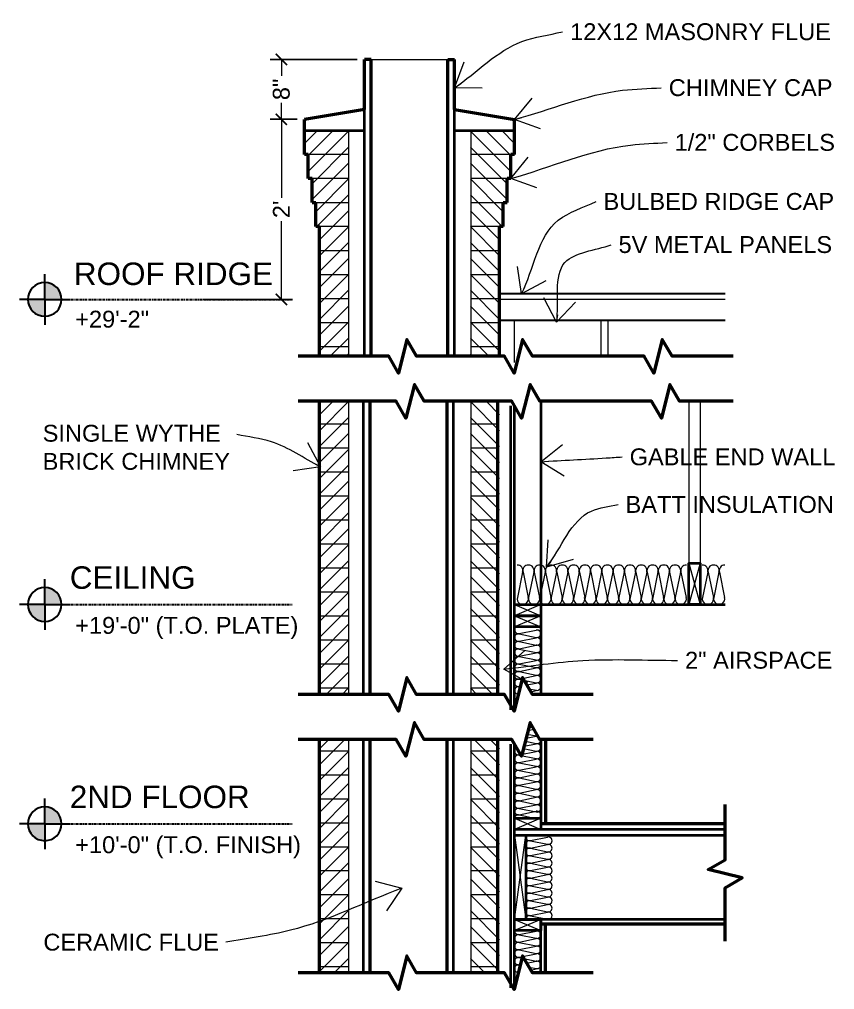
# Model space of a CAD drawing. Header units: inches. Extents: x -54 to 15382, y 469 to 41738.
# Drawn here: x 3284.7 to 3393.4, y 3725.4 to 3854.8 of the extents above; entities that cross this region are included whole.
import ezdxf

# ---------------------------------------------------------------- set-up
doc = ezdxf.new("R2010")
doc.units = ezdxf.units.IN
doc.header["$MEASUREMENT"] = 0
doc.linetypes.add('CENTER', pattern=[2, 1.25, -0.25, 0.25, -0.25])
doc.layers.get('0').update_dxf_attribs({"lineweight": 9})
for name, color, linetype, lineweight in [('1', 7, 'Continuous', 9), ('2', 7, 'Continuous', 18), ('3', 7, 'Continuous', 30), ('4', 7, 'Continuous', 40), ('5', 7, 'Continuous', 50), ('A-DIMSx', 7, 'Continuous', 9), ('A-TEXTx', 7, 'Continuous', 18)]:
    doc.layers.add(name, color=color, linetype=linetype, lineweight=lineweight)
doc.styles.get("Standard").update_dxf_attribs({"font": 'arial.ttf'})
doc.dimstyles.get("Standard").update_dxf_attribs({"dimtxt": 3, "dimasz": 2, "dimexe": 0.03125, "dimexo": 0.0625, "dimgap": 0.03125, "dimtad": 0, "dimtoh": 1, "dimdec": 4, "dimlfac": 0.99985, "dimzin": 0, "dimdsep": 46, "dimlunit": 4, "dimtxsty": 'Standard', "dimblk": 'ARCHTICK', "dimblk1": 'ARCHTICK', "dimblk2": 'ARCHTICK', "dimcen": 0.09, "dimclrt": 256, "dimadec": 0, "dimazin": 0, "dimtfac": 1, "dimtdec": 4, "dimtofl": 0, "dimtmove": 0, "dimatfit": 3, "dimfxl": 1, "dimtolj": 1, "dimtzin": 0, "dimarcsym": 0})
pattern_1 = [(135, (6673.4547, 0), (1.06066017, 1.06066017), [])]

# ---------------------------------------------------------------- blocks, each defined once
blk = doc.blocks.new('_ArchTick')
at = {"color": 0, "linetype": 'ByBlock', "lineweight": 0, "const_width": 0.15}
blk.add_lwpolyline([(-0.5, -0.5), (0.5, 0.5)], dxfattribs=at)
blk = doc.blocks.new('*D430')
at = {"layer": 'A-DIMSx', "color": 0, "lineweight": -2, "ltscale": 0.1}
for p, q in [((3321.73, 3841.43), (3318.14, 3841.43)), ((3309.23, 3817.41), (3321.14, 3817.41))]:
    blk.add_line(p, q, dxfattribs=at)
at = {"layer": 'A-DIMSx', "color": 0, "lineweight": 5, "ltscale": 0.1}
for p, q in [((3319.64, 3841.43), (3319.64, 3830.97)), ((3319.64, 3817.41), (3319.64, 3827.86))]:
    blk.add_line(p, q, dxfattribs=at)
at = {"layer": 'A-DIMSx', "color": 0, "lineweight": 5, "xscale": 1.5, "yscale": 1.5, "zscale": 1.5}
for p, rotation in [((3319.64, 3841.43), 90), ((3319.64, 3817.41), 270)]:
    blk.add_blockref('_ArchTick', p, dxfattribs=dict(at, rotation=rotation))
at = {"layer": 'A-DIMSx', "ltscale": 0.25, "insert": (3319.64, 3829.42), "char_height": 2.25, "attachment_point": 5, "rotation": 90}
blk.add_mtext("\\A1;2'", dxfattribs=at)
blk = doc.blocks.new('*D431')
at = {"layer": 'A-DIMSx', "color": 0, "lineweight": -2, "ltscale": 0.1}
for p, q in [((3329.73, 3849.42), (3318.14, 3849.42)), ((3321.73, 3841.43), (3318.14, 3841.43))]:
    blk.add_line(p, q, dxfattribs=at)
at = {"layer": 'A-DIMSx', "color": 0, "lineweight": 5, "ltscale": 0.1}
for p, q in [((3319.64, 3849.42), (3319.64, 3847.22)), ((3319.64, 3841.43), (3319.64, 3843.63))]:
    blk.add_line(p, q, dxfattribs=at)
at = {"layer": 'A-DIMSx', "color": 0, "lineweight": 5, "xscale": 1.5, "yscale": 1.5, "zscale": 1.5}
for p, rotation in [((3319.64, 3849.42), 90), ((3319.64, 3841.43), 270)]:
    blk.add_blockref('_ArchTick', p, dxfattribs=dict(at, rotation=rotation))
at = {"layer": 'A-DIMSx', "ltscale": 0.25, "insert": (3319.64, 3845.42), "char_height": 2.25, "attachment_point": 5, "rotation": 90}
blk.add_mtext('\\A1;8"', dxfattribs=at)
blk = doc.blocks.new('Point')
at = {"lineweight": 0, "ltscale": 0.1}
h = blk.add_hatch(color=256, dxfattribs=at)
h.dxf.hatch_style = 1
h.paths.add_polyline_path([(-3.2903, 4.1654, 0.414214), (-3.3528, 4.1029), (-3.2903, 4.1029)])
h.paths.add_polyline_path([(-3.2903, 4.1029), (-3.2903, 4.0404, 0.414214), (-3.2278, 4.1029)])
at = {"layer": '3', "ltscale": 0.1}
for q in [(-3.2903, 4.1966), (-3.384, 4.1029), (-3.1965, 4.1029), (-3.2903, 4.0091)]:
    blk.add_line((-3.2903, 4.1029), q, dxfattribs=at)
blk.add_circle((-3.2903, 4.1029), 0.0625, dxfattribs=at)
blk = doc.blocks.new('BATT Insulation 3.5 INCH')
at = {"layer": '1'}
for p, q in [((5135.605, 4545.043), (5137.846, 4545.508)), ((5135.605, 4545.008), (5137.846, 4544.543))]:
    blk.add_line(p, q, dxfattribs=at)
for centre, start, end in [((5135.476, 4545.525), 180, 285), ((5135.476, 4544.525), 73.82605, 180), ((5137.976, 4545.025), 255, 105)]:
    blk.add_arc(centre, 0.5, start, end, dxfattribs=at)

msp = doc.modelspace()

# ---------------------------------------------------------------- hatches: boundary and pattern name
at = {"layer": '1', "ltscale": 0.25}
h = msp.add_hatch(dxfattribs=at)
h.set_pattern_fill('ANSI31', color=256, scale=12, style=0)
h.paths.add_polyline_path([(3328.6028242, 3836.7274871), (3328.6028242, 3839.9274871), (3322.7273341, 3839.9274871), (3322.7273341, 3836.7274871), (3323.2273341, 3836.7274871)])
h.paths.add_polyline_path([(3328.6028242, 3833.5274871), (3328.6028242, 3836.7274871), (3323.2273341, 3836.7274871), (3323.2273341, 3833.5274871), (3323.7273341, 3833.5274871)])
h.paths.add_polyline_path([(3328.6028242, 3830.3274871), (3328.6028242, 3833.5274871), (3323.7273341, 3833.5274871), (3323.7273341, 3830.3274871), (3324.2273341, 3830.3274871)])
h.paths.add_polyline_path([(3328.6028242, 3827.1274871), (3328.6028242, 3830.3274871), (3324.2273341, 3830.3274871), (3324.2273341, 3827.1274871), (3324.7273341, 3827.1274871)])
h.paths.add_polyline_path([(3328.6028242, 3823.9274871), (3328.6028242, 3827.1274871), (3324.7273341, 3827.1274871), (3324.7273341, 3823.9274871)])
h.paths.add_polyline_path([(3328.6028242, 3820.7274871), (3328.6028242, 3823.9274871), (3324.7273341, 3823.9274871), (3324.7273341, 3820.7274871)])
h.paths.add_polyline_path([(3328.6028242, 3817.5274871), (3328.6028242, 3820.7274871), (3324.7273341, 3820.7274871), (3324.7273341, 3817.5274871)])
h.paths.add_polyline_path([(3328.6028242, 3814.3274871), (3328.6028242, 3817.5274871), (3324.7273341, 3817.5274871), (3324.7273341, 3814.3274871)])
h.paths.add_polyline_path([(3328.6028242, 3811.1274871), (3328.6028242, 3814.3274871), (3324.7273341, 3814.3274871), (3324.7273341, 3811.1274871)])
h.paths.add_polyline_path([(3328.6028242, 3809.8282845), (3328.6028242, 3811.1274871), (3324.7273341, 3811.1274871), (3324.7273341, 3809.8282845)])
h = msp.add_hatch(dxfattribs=at)
h.set_pattern_fill('ANSI31', color=256, scale=12, angle=180, style=0)
h.set_pattern_definition(pattern_1)
h.paths.add_polyline_path([(3344.8518439, 3836.7274871), (3344.8518439, 3839.9274871), (3350.7273341, 3839.9274871), (3350.7273341, 3836.7274871), (3350.2273341, 3836.7274871)])
h.paths.add_polyline_path([(3344.8518439, 3833.5274871), (3344.8518439, 3836.7274871), (3350.2273341, 3836.7274871), (3350.2273341, 3833.5274871), (3349.7273341, 3833.5274871)])
h.paths.add_polyline_path([(3344.8518439, 3830.3274871), (3344.8518439, 3833.5274871), (3349.7273341, 3833.5274871), (3349.7273341, 3830.3274871), (3349.2273341, 3830.3274871)])
h.paths.add_polyline_path([(3344.8518439, 3827.1274871), (3344.8518439, 3830.3274871), (3349.2273341, 3830.3274871), (3349.2273341, 3827.1274871), (3348.7273341, 3827.1274871)])
h.paths.add_polyline_path([(3344.8518439, 3823.9274871), (3344.8518439, 3827.1274871), (3348.7273341, 3827.1274871), (3348.7273341, 3823.9274871)])
h.paths.add_polyline_path([(3344.8518439, 3820.7274871), (3344.8518439, 3823.9274871), (3348.7273341, 3823.9274871), (3348.7273341, 3820.7274871)])
h.paths.add_polyline_path([(3344.8518439, 3817.5274871), (3344.8518439, 3820.7274871), (3348.7273341, 3820.7274871), (3348.7273341, 3817.5274871)])
h.paths.add_polyline_path([(3344.8518439, 3814.3274871), (3344.8518439, 3817.5274871), (3348.7273341, 3817.5274871), (3348.7273341, 3814.3274871)])
h.paths.add_polyline_path([(3344.8518439, 3811.1274871), (3344.8518439, 3814.3274871), (3348.7273341, 3814.3274871), (3348.7273341, 3811.1274871)])
h.paths.add_polyline_path([(3344.8518439, 3809.8282845), (3344.8518439, 3811.1274871), (3348.7273341, 3811.1274871), (3348.7273341, 3809.8282845)])
h = msp.add_hatch(dxfattribs=at)
h.set_pattern_fill('ANSI31', color=256, scale=12, style=0)
h.paths.add_polyline_path([(3328.6028242, 3800.8274871), (3328.6028242, 3803.8282845), (3324.7273341, 3803.8282845), (3324.7273341, 3800.8274871)])
h.paths.add_polyline_path([(3328.6028242, 3797.6274871), (3328.6028242, 3800.8274871), (3324.7273341, 3800.8274871), (3324.7273341, 3797.6274871)])
h.paths.add_polyline_path([(3328.6028242, 3794.4274871), (3328.6028242, 3797.6274871), (3324.7273341, 3797.6274871), (3324.7273341, 3794.4274871)])
h.paths.add_polyline_path([(3328.6028242, 3791.2274871), (3328.6028242, 3794.4274871), (3324.7273341, 3794.4274871), (3324.7273341, 3791.2274871)])
h.paths.add_polyline_path([(3328.6028242, 3788.0274871), (3328.6028242, 3791.2274871), (3324.7273341, 3791.2274871), (3324.7273341, 3788.0274871)])
h.paths.add_polyline_path([(3328.6028242, 3784.8274871), (3328.6028242, 3788.0274871), (3324.7273341, 3788.0274871), (3324.7273341, 3784.8274871)])
h.paths.add_polyline_path([(3328.6028242, 3781.6274871), (3328.6028242, 3784.8274871), (3324.7273341, 3784.8274871), (3324.7273341, 3781.6274871)])
h.paths.add_polyline_path([(3328.6028242, 3778.4274871), (3328.6028242, 3781.6274871), (3324.7273341, 3781.6274871), (3324.7273341, 3778.4274871)])
h.paths.add_polyline_path([(3328.6028242, 3775.2274871), (3328.6028242, 3778.4274871), (3324.7273341, 3778.4274871), (3324.7273341, 3775.2274871)])
h.paths.add_polyline_path([(3328.6028242, 3772.0274871), (3328.6028242, 3775.2274871), (3324.7273341, 3775.2274871), (3324.7273341, 3772.0274871)])
h.paths.add_polyline_path([(3328.6028242, 3768.8274871), (3328.6028242, 3772.0274871), (3324.7273341, 3772.0274871), (3324.7273341, 3768.8274871)])
h.paths.add_polyline_path([(3328.6028242, 3765.6274871), (3328.6028242, 3768.8274871), (3324.7273341, 3768.8274871), (3324.7273341, 3765.6274871)])
h.paths.add_polyline_path([(3328.6028242, 3764.7274871), (3328.6028242, 3765.6274871), (3324.7273341, 3765.6274871), (3324.7273341, 3764.7274871)])
h = msp.add_hatch(dxfattribs=at)
h.set_pattern_fill('ANSI31', color=256, scale=12, angle=180, style=0)
h.set_pattern_definition(pattern_1)
h.paths.add_polyline_path([(3344.8518439, 3800.8274871), (3344.8518439, 3803.8282845), (3348.7273341, 3803.8282845), (3348.7273341, 3800.8274871)])
h.paths.add_polyline_path([(3344.8518439, 3797.6274871), (3344.8518439, 3800.8274871), (3348.7273341, 3800.8274871), (3348.7273341, 3797.6274871)])
h.paths.add_polyline_path([(3344.8518439, 3794.4274871), (3344.8518439, 3797.6274871), (3348.7273341, 3797.6274871), (3348.7273341, 3794.4274871)])
h.paths.add_polyline_path([(3344.8518439, 3791.2274871), (3344.8518439, 3794.4274871), (3348.7273341, 3794.4274871), (3348.7273341, 3791.2274871)])
h.paths.add_polyline_path([(3344.8518439, 3788.0274871), (3344.8518439, 3791.2274871), (3348.7273341, 3791.2274871), (3348.7273341, 3788.0274871)])
h.paths.add_polyline_path([(3344.8518439, 3784.8274871), (3344.8518439, 3788.0274871), (3348.7273341, 3788.0274871), (3348.7273341, 3784.8274871)])
h.paths.add_polyline_path([(3344.8518439, 3781.6274871), (3344.8518439, 3784.8274871), (3348.7273341, 3784.8274871), (3348.7273341, 3781.6274871)])
h.paths.add_polyline_path([(3344.8518439, 3778.4274871), (3344.8518439, 3781.6274871), (3348.7273341, 3781.6274871), (3348.7273341, 3778.4274871)])
h.paths.add_polyline_path([(3344.8518439, 3775.2274871), (3344.8518439, 3778.4274871), (3348.7273341, 3778.4274871), (3348.7273341, 3775.2274871)])
h.paths.add_polyline_path([(3344.8518439, 3772.0274871), (3344.8518439, 3775.2274871), (3348.7273341, 3775.2274871), (3348.7273341, 3772.0274871)])
h.paths.add_polyline_path([(3344.8518439, 3768.8274871), (3344.8518439, 3772.0274871), (3348.7273341, 3772.0274871), (3348.7273341, 3768.8274871)])
h.paths.add_polyline_path([(3344.8518439, 3765.6274871), (3344.8518439, 3768.8274871), (3348.7273341, 3768.8274871), (3348.7273341, 3765.6274871)])
h.paths.add_polyline_path([(3344.8518439, 3764.7274871), (3344.8518439, 3765.6274871), (3348.7273341, 3765.6274871), (3348.7273341, 3764.7274871)])
h = msp.add_hatch(dxfattribs=at)
h.set_pattern_fill('ANSI31', color=256, scale=12, style=0)
h.paths.add_polyline_path([(3328.6028242, 3757.2274871), (3328.6028242, 3758.7274871), (3324.7273341, 3758.7274871), (3324.7273341, 3757.2274871)])
h.paths.add_polyline_path([(3328.6028242, 3754.0274871), (3328.6028242, 3757.2274871), (3324.7273341, 3757.2274871), (3324.7273341, 3754.0274871)])
h.paths.add_polyline_path([(3328.6028242, 3750.8274871), (3328.6028242, 3754.0274871), (3324.7273341, 3754.0274871), (3324.7273341, 3750.8274871)])
h.paths.add_polyline_path([(3328.6028242, 3747.6274871), (3328.6028242, 3750.8274871), (3324.7273341, 3750.8274871), (3324.7273341, 3747.6274871)])
h.paths.add_polyline_path([(3328.6028242, 3744.4274871), (3328.6028242, 3747.6274871), (3324.7273341, 3747.6274871), (3324.7273341, 3744.4274871)])
h.paths.add_polyline_path([(3328.6028242, 3741.2274871), (3328.6028242, 3744.4274871), (3324.7273341, 3744.4274871), (3324.7273341, 3741.2274871)])
h.paths.add_polyline_path([(3328.6028242, 3738.0274871), (3328.6028242, 3741.2274871), (3324.7273341, 3741.2274871), (3324.7273341, 3738.0274871)])
h.paths.add_polyline_path([(3328.6028242, 3734.8274871), (3328.6028242, 3738.0274871), (3324.7273341, 3738.0274871), (3324.7273341, 3734.8274871)])
h.paths.add_polyline_path([(3328.6028242, 3731.6274871), (3328.6028242, 3734.8274871), (3324.7273341, 3734.8274871), (3324.7273341, 3731.6274871)])
h.paths.add_polyline_path([(3328.6028242, 3728.4274871), (3328.6028242, 3731.6274871), (3324.7273341, 3731.6274871), (3324.7273341, 3728.4274871)])
h.paths.add_polyline_path([(3328.6028242, 3727.6163801), (3328.6028242, 3728.4274871), (3324.7273341, 3728.4274871), (3324.7273341, 3727.6163801)])
h = msp.add_hatch(dxfattribs=at)
h.set_pattern_fill('ANSI31', color=256, scale=12, angle=180, style=0)
h.set_pattern_definition(pattern_1)
h.paths.add_polyline_path([(3344.8518439, 3757.2274871), (3344.8518439, 3758.7274871), (3348.7273341, 3758.7274871), (3348.7273341, 3757.2274871)])
h.paths.add_polyline_path([(3344.8518439, 3754.0274871), (3344.8518439, 3757.2274871), (3348.7273341, 3757.2274871), (3348.7273341, 3754.0274871)])
h.paths.add_polyline_path([(3344.8518439, 3750.8274871), (3344.8518439, 3754.0274871), (3348.7273341, 3754.0274871), (3348.7273341, 3750.8274871)])
h.paths.add_polyline_path([(3344.8518439, 3747.6274871), (3344.8518439, 3750.8274871), (3348.7273341, 3750.8274871), (3348.7273341, 3747.6274871)])
h.paths.add_polyline_path([(3344.8518439, 3744.4274871), (3344.8518439, 3747.6274871), (3348.7273341, 3747.6274871), (3348.7273341, 3744.4274871)])
h.paths.add_polyline_path([(3344.8518439, 3741.2274871), (3344.8518439, 3744.4274871), (3348.7273341, 3744.4274871), (3348.7273341, 3741.2274871)])
h.paths.add_polyline_path([(3344.8518439, 3738.0274871), (3344.8518439, 3741.2274871), (3348.7273341, 3741.2274871), (3348.7273341, 3738.0274871)])
h.paths.add_polyline_path([(3344.8518439, 3734.8274871), (3344.8518439, 3738.0274871), (3348.7273341, 3738.0274871), (3348.7273341, 3734.8274871)])
h.paths.add_polyline_path([(3344.8518439, 3731.6274871), (3344.8518439, 3734.8274871), (3348.7273341, 3734.8274871), (3348.7273341, 3731.6274871)])
h.paths.add_polyline_path([(3344.8518439, 3728.4274871), (3344.8518439, 3731.6274871), (3348.7273341, 3731.6274871), (3348.7273341, 3728.4274871)])
h.paths.add_polyline_path([(3344.8518439, 3727.6163801), (3344.8518439, 3728.4274871), (3348.7273341, 3728.4274871), (3348.7273341, 3727.6163801)])

# ---------------------------------------------------------------- linework, layer by layer
at = {"layer": '1'}
for p, q in [((3373.9773341, 3803.8282845), (3373.9773341, 3782.2274871)), ((3375.4773341, 3803.8282845), (3375.4773341, 3782.2274871)), ((3351.3556818, 3765.7876524), (3351.5087811, 3765.8194806)), ((3351.3556818, 3765.7535782), (3351.4855555, 3765.7265784)), ((3352.3641862, 3765.9973134), (3353.5968628, 3766.2535782)), ((3352.6616595, 3765.4820746), (3353.5968628, 3765.2876524)), ((3352.8887921, 3765.0886694), (3353.5968628, 3765.2358723)), ((3352.5388911, 3759.9399208), (3353.3053286, 3760.0992578)), ((3352.6558407, 3760.4077191), (3353.1915363, 3760.2963517)), ((3352.2751854, 3758.8850982), (3353.5979245, 3759.1600864)), ((3352.4139843, 3759.4402935), (3353.5979245, 3759.1941606)), ((3351.9344792, 3757.5222733), (3353.5979245, 3757.1764547)), ((3352.0068107, 3757.8115991), (3353.5979245, 3758.1423805)), ((3352.1763356, 3758.489699), (3353.5979245, 3758.1941606)), ((3352.3641862, 3728.8862064), (3353.5968628, 3729.1424712)), ((3351.3556818, 3728.6765454), (3351.5087811, 3728.7083736)), ((3351.3556818, 3728.6424712), (3351.4855555, 3728.6154714)), ((3352.6616595, 3728.3709676), (3353.5968628, 3728.1765454)), ((3352.8887921, 3727.9775624), (3353.5968628, 3728.1247653))]:
    msp.add_line(p, q, dxfattribs=at)
at = {"layer": '1', "ltscale": 0.25}
for p, q in [((3373.9773341, 3782.2274871), (3375.4773341, 3776.7274871)), ((3375.4773341, 3782.2274871), (3373.9773341, 3776.7274871)), ((3350.7273341, 3776.7274871), (3354.2273341, 3775.2274871)), ((3354.2273341, 3776.7274871), (3350.7273341, 3775.2274871)), ((3350.7273341, 3775.2274871), (3354.2273341, 3773.7274871)), ((3354.2273341, 3775.2274871), (3350.7273341, 3773.7274871)), ((3350.7273341, 3748.2274871), (3354.2273341, 3746.7274871)), ((3354.2273341, 3748.2274871), (3350.7273341, 3746.7274871)), ((3350.7273341, 3745.9774871), (3352.2273341, 3734.7274871)), ((3350.7273341, 3734.7274871), (3352.2273341, 3745.9774871)), ((3350.7273341, 3734.7274871), (3354.2273341, 3733.2274871)), ((3354.2273341, 3734.7274871), (3350.7273341, 3733.2274871))]:
    msp.add_line(p, q, dxfattribs=at)
at = {"layer": '1'}
for centre, start, end in [((3351.2262723, 3766.2706153), 180, 285), ((3351.2262723, 3765.2706153), 73.826047804, 180), ((3353.7262723, 3765.7706153), 255, 105), ((3351.2262723, 3765.2529094), 180, 285), ((3353.7273341, 3759.6771235), 255, 282.013033406), ((3353.7273341, 3758.6771235), 76.274876572, 105), ((3351.2273341, 3757.1594176), 114.809060015, 180), ((3353.7273341, 3758.6771235), 255, 5.781044012), ((3353.7273341, 3757.6594176), 255, 105), ((3351.2262723, 3729.1595083), 180, 285), ((3353.7262723, 3728.6595083), 255, 105), ((3351.2262723, 3728.1595083), 73.826047804, 180), ((3351.2262723, 3728.1418024), 180, 285)]:
    msp.add_arc(centre, 0.5, start, end, dxfattribs=at)
at = {"layer": '2'}
for p, q in [((3331.6023341, 3849.4222606), (3341.8523341, 3849.4222606)), ((3328.6028242, 3836.7274871), (3323.2273341, 3836.7274871)), ((3350.2273341, 3836.7274871), (3344.9148341, 3836.7274871)), ((3328.6028242, 3833.5274871), (3323.7273341, 3833.5274871)), ((3349.7273341, 3833.5274871), (3344.9148341, 3833.5274871)), ((3324.2273341, 3830.3274871), (3328.6028242, 3830.3274871)), ((3344.9148341, 3830.3274871), (3349.2273341, 3830.3274871)), ((3328.6028242, 3827.1274871), (3324.7273341, 3827.1274871)), ((3348.7273341, 3827.1274871), (3344.9148341, 3827.1274871)), ((3324.7273341, 3823.9274871), (3328.6028242, 3823.9274871)), ((3344.9148341, 3823.9274871), (3348.7273341, 3823.9274871)), ((3324.7273341, 3820.7274871), (3328.6028242, 3820.7274871)), ((3344.9148341, 3820.7274871), (3348.7273341, 3820.7274871)), ((3324.7273341, 3817.5274871), (3328.6028242, 3817.5274871)), ((3344.9148341, 3817.5274871), (3348.7273341, 3817.5274871)), ((3378.802644, 3817.4109916), (3348.7273341, 3817.4109916)), ((3350.727356, 3808.9859232), (3350.727356, 3814.5812635)), ((3362.227356, 3814.5812635), (3362.227356, 3809.8282845)), ((3363.227356, 3809.8095331), (3363.227356, 3814.5812635)), ((3324.7273341, 3814.3274871), (3328.6028242, 3814.3274871)), ((3344.9148341, 3814.3274871), (3348.7273341, 3814.3274871)), ((3324.7273341, 3811.1274871), (3328.6028242, 3811.1274871)), ((3344.9148341, 3811.1274871), (3348.7273341, 3811.1274871)), ((3324.7273341, 3800.8274871), (3328.6028242, 3800.8274871)), ((3344.9148341, 3800.8274871), (3348.4773341, 3800.8274871)), ((3324.7273341, 3797.6274871), (3328.6028242, 3797.6274871)), ((3344.9148341, 3797.6274871), (3348.4773341, 3797.6274871)), ((3324.7273341, 3794.4274871), (3328.6028242, 3794.4274871)), ((3344.9148341, 3794.4274871), (3348.4773341, 3794.4274871)), ((3324.7273341, 3791.2274871), (3328.6028242, 3791.2274871)), ((3344.9148341, 3791.2274871), (3348.4773341, 3791.2274871)), ((3324.7273341, 3788.0274871), (3328.6028242, 3788.0274871)), ((3344.9148341, 3788.0274871), (3348.4773341, 3788.0274871)), ((3324.7273341, 3784.8274871), (3328.6028242, 3784.8274871)), ((3344.9148341, 3784.8274871), (3348.4773341, 3784.8274871)), ((3324.7273341, 3781.6274871), (3328.6028242, 3781.6274871)), ((3344.9148341, 3781.6274871), (3348.4773341, 3781.6274871)), ((3324.7273341, 3778.4274871), (3328.6028242, 3778.4274871)), ((3344.9148341, 3778.4274871), (3348.4773341, 3778.4274871)), ((3324.7273341, 3775.2274871), (3328.6028242, 3775.2274871)), ((3344.9148341, 3775.2274871), (3348.4773341, 3775.2274871)), ((3324.7273341, 3772.0274871), (3328.6028242, 3772.0274871)), ((3344.9148341, 3772.0274871), (3348.4773341, 3772.0274871)), ((3324.7273341, 3768.8274871), (3328.6028242, 3768.8274871)), ((3344.9148341, 3768.8274871), (3348.4773341, 3768.8274871)), ((3324.7273341, 3765.6274871), (3328.6028242, 3765.6274871)), ((3344.9148341, 3765.6274871), (3348.4773341, 3765.6274871)), ((3324.7273341, 3757.2274871), (3328.6028242, 3757.2274871)), ((3344.9148341, 3757.2274871), (3348.4773341, 3757.2274871)), ((3324.7273341, 3754.0274871), (3328.6028242, 3754.0274871)), ((3344.9148341, 3754.0274871), (3348.4773341, 3754.0274871)), ((3324.7273341, 3750.8274871), (3328.6028242, 3750.8274871)), ((3344.9148341, 3750.8274871), (3348.4773341, 3750.8274871)), ((3324.7273341, 3747.6274871), (3328.6028242, 3747.6274871)), ((3344.9148341, 3747.6274871), (3348.4773341, 3747.6274871)), ((3324.7273341, 3744.4274871), (3328.6028242, 3744.4274871)), ((3344.9148341, 3744.4274871), (3348.4773341, 3744.4274871)), ((3324.7273341, 3741.2274871), (3328.6028242, 3741.2274871)), ((3344.9148341, 3741.2274871), (3348.4773341, 3741.2274871)), ((3324.7273341, 3738.0274871), (3328.6028242, 3738.0274871)), ((3344.9148341, 3738.0274871), (3348.4773341, 3738.0274871)), ((3324.7273341, 3734.8274871), (3328.6028242, 3734.8274871)), ((3344.9148341, 3734.8274871), (3348.4773341, 3734.8274871)), ((3324.7273341, 3731.6274871), (3328.6028242, 3731.6274871)), ((3344.9148341, 3731.6274871), (3348.4773341, 3731.6274871)), ((3324.7273341, 3728.4274871), (3328.6028242, 3728.4274871)), ((3344.9148341, 3728.4274871), (3348.4773341, 3728.4274871))]:
    msp.add_line(p, q, dxfattribs=at)
at = {"layer": '2', "ltscale": 0.25}
for p, q in [((3328.6028242, 3839.9274871), (3328.6028242, 3809.8282845)), ((3344.9148341, 3839.9274871), (3344.9148341, 3809.8282845)), ((3328.6028242, 3803.8282845), (3328.6028242, 3764.7274871)), ((3344.9148341, 3803.8282845), (3344.9148341, 3764.7274871)), ((3328.6028242, 3758.7274871), (3328.6028242, 3727.6163801)), ((3344.9148341, 3758.7274871), (3344.9148341, 3727.6163801))]:
    msp.add_line(p, q, dxfattribs=at)
at = {"layer": '3', "linetype": 'CENTER', "ltscale": 0.25}
for p, q in [((3290.3494105, 3817.4109916), (3321.0994105, 3817.4109916)), ((3290.3494105, 3776.7274871), (3321.0994105, 3776.7274871)), ((3290.3494105, 3747.4774871), (3321.0994105, 3747.4774871))]:
    msp.add_line(p, q, dxfattribs=at)
at = {"layer": '3'}
for p, q in [((3378.802644, 3818.1609916), (3348.7273341, 3818.1609916)), ((3348.7273341, 3814.9790111), (3348.7273341, 3814.9348169)), ((3378.802644, 3814.5812635), (3348.7273341, 3814.5812635))]:
    msp.add_line(p, q, dxfattribs=at)
at = {"layer": '4'}
for p, q in [((3330.7273341, 3809.8282845), (3330.7273341, 3842.7608204)), ((3342.7273341, 3809.8282845), (3342.7273341, 3842.7608204)), ((3322.7273341, 3839.9274871), (3330.7273341, 3839.9274871)), ((3342.7273341, 3839.9274871), (3350.7273341, 3839.9274871)), ((3330.6013538, 3764.7274871), (3330.6013538, 3803.8282845)), ((3342.6013538, 3764.7274871), (3342.6013538, 3803.8282845)), ((3350.2273341, 3762.6936926), (3350.2273341, 3803.2167156)), ((3350.7273341, 3762.6936926), (3350.7273341, 3803.2167156)), ((3354.2273341, 3803.8282845), (3354.2273341, 3764.7274871)), ((3350.7273341, 3776.7274871), (3378.802644, 3776.7274871)), ((3330.6013538, 3727.6163801), (3330.6013538, 3758.7274871)), ((3342.6013538, 3727.6163801), (3342.6013538, 3758.7274871)), ((3350.2273341, 3725.5825856), (3350.2273341, 3758.1159181)), ((3350.7273341, 3725.5825856), (3350.7273341, 3758.1159181)), ((3354.2273341, 3758.7274871), (3354.2273341, 3746.7274871)), ((3378.802644, 3746.7274871), (3350.7273341, 3746.7274871)), ((3350.7273341, 3745.9774871), (3378.802644, 3745.9774871)), ((3378.802644, 3734.7274871), (3350.7273341, 3734.7274871)), ((3354.2273341, 3727.6163801), (3354.2273341, 3734.7274871))]:
    msp.add_line(p, q, dxfattribs=at)
at = {"layer": '4', "ltscale": 0.25}
for points in [[(3373.9773341, 3776.7274871), (3373.9773341, 3782.2274871), (3375.4773341, 3782.2274871), (3375.4773341, 3776.7274871), (3373.9773341, 3776.7274871)], [(3350.7273341, 3776.7274871), (3354.2273341, 3776.7274871), (3354.2273341, 3775.2274871), (3350.7273341, 3775.2274871), (3350.7273341, 3776.7274871)], [(3350.7273341, 3775.2274871), (3354.2273341, 3775.2274871), (3354.2273341, 3773.7274871), (3350.7273341, 3773.7274871), (3350.7273341, 3775.2274871)], [(3350.7273341, 3748.2274871), (3354.2273341, 3748.2274871), (3354.2273341, 3746.7274871), (3350.7273341, 3746.7274871), (3350.7273341, 3748.2274871)], [(3350.7273341, 3745.9774871), (3352.2273341, 3745.9774871), (3352.2273341, 3734.7274871), (3350.7273341, 3734.7274871), (3350.7273341, 3745.9774871)], [(3350.7273341, 3734.7274871), (3354.2273341, 3734.7274871), (3354.2273341, 3733.2274871), (3350.7273341, 3733.2274871), (3350.7273341, 3734.7274871)]]:
    msp.add_lwpolyline(points, dxfattribs=at)
at = {"layer": '5'}
for p, q in [((3331.6023341, 3849.4222606), (3330.7273341, 3849.4222606)), ((3331.6023341, 3809.8282845), (3331.6023341, 3849.4222606)), ((3341.8523341, 3809.8282845), (3341.8523341, 3849.4222606)), ((3341.8523341, 3849.4222606), (3342.7273341, 3849.4222606)), ((3330.7273341, 3842.7608204), (3322.7273341, 3841.4274871)), ((3342.7273341, 3842.7608204), (3350.7273341, 3841.4274871)), ((3322.7273341, 3839.9274871), (3322.7273341, 3841.4274871)), ((3350.7273341, 3839.9274871), (3350.7273341, 3841.4274871)), ((3322.7273341, 3836.7274871), (3322.7273341, 3839.9274871)), ((3350.7273341, 3836.7274871), (3350.7273341, 3839.9274871)), ((3323.2273341, 3836.7274871), (3322.7273341, 3836.7274871)), ((3323.2273341, 3833.5274871), (3323.2273341, 3836.7274871)), ((3350.2273341, 3833.5274871), (3350.2273341, 3836.7274871)), ((3350.7273341, 3836.7274871), (3350.2273341, 3836.7274871)), ((3323.7273341, 3833.5274871), (3323.2273341, 3833.5274871)), ((3323.7273341, 3830.3274871), (3323.7273341, 3833.5274871)), ((3349.7273341, 3830.3274871), (3349.7273341, 3833.5274871)), ((3350.2273341, 3833.5274871), (3349.7273341, 3833.5274871)), ((3323.7273341, 3830.3274871), (3324.2273341, 3830.3274871)), ((3324.2273341, 3827.1274871), (3324.2273341, 3830.3274871)), ((3349.2273341, 3827.1274871), (3349.2273341, 3830.3274871)), ((3349.2273341, 3830.3274871), (3349.7273341, 3830.3274871)), ((3324.7273341, 3827.1274871), (3324.2273341, 3827.1274871)), ((3324.7273341, 3809.8282845), (3324.7273341, 3827.1274871)), ((3349.2273341, 3827.1274871), (3348.7273341, 3827.1274871)), ((3348.7273341, 3814.9790111), (3348.7273341, 3827.1274871)), ((3348.7273341, 3809.8282845), (3348.7273341, 3814.9348169)), ((3324.7273341, 3764.7274871), (3324.7273341, 3803.8282845)), ((3331.4763538, 3764.7274871), (3331.4763538, 3803.8282845)), ((3341.7263538, 3764.7274871), (3341.7263538, 3803.8282845)), ((3348.4773341, 3764.7274871), (3348.4773341, 3803.8282845)), ((3324.7273341, 3727.6163801), (3324.7273341, 3758.7274871)), ((3331.4763538, 3727.6163801), (3331.4763538, 3758.7274871)), ((3341.7263538, 3727.6163801), (3341.7263538, 3758.7274871)), ((3348.4773341, 3727.6163801), (3348.4773341, 3758.7274871)), ((3354.8523341, 3758.7274871), (3354.8523341, 3747.4774871)), ((3378.802644, 3747.4774871), (3354.2273341, 3747.4774871)), ((3378.802644, 3734.1024871), (3354.2273341, 3734.1024871)), ((3354.8523341, 3727.6163801), (3354.8523341, 3734.1024871))]:
    msp.add_line(p, q, dxfattribs=at)
at = {"layer": '5', "ltscale": 0.25}
for p, q in [((3330.7273341, 3842.7608204), (3330.7273341, 3849.4222606)), ((3342.7273341, 3842.7608204), (3342.7273341, 3849.4222606))]:
    msp.add_line(p, q, dxfattribs=at)
at = {"layer": '5'}
for points in [[(3344.7999626, 3809.8282845), (3337.6700358, 3809.8282845), (3336.3709977, 3812.0782845), (3335.2459977, 3807.5782845), (3333.9469596, 3809.8282845), (3321.8755722, 3809.8282845)], [(3361.2272475, 3809.8282845), (3353.0973208, 3809.8282845), (3351.7982827, 3812.0782845), (3350.6732827, 3807.5782845), (3349.3742446, 3809.8282845), (3342.6022475, 3809.8282845)], [(3379.8522475, 3809.8282845), (3371.7223208, 3809.8282845), (3370.4232827, 3812.0782845), (3369.2982827, 3807.5782845), (3367.9992446, 3809.8282845), (3361.2272475, 3809.8282845)], [(3345.7999626, 3803.8282845), (3338.6700358, 3803.8282845), (3337.3709977, 3806.0782845), (3336.2459977, 3801.5782845), (3334.9469596, 3803.8282845), (3321.8755722, 3803.8282845)], [(3361.2272475, 3803.8282845), (3354.0973208, 3803.8282845), (3352.7982827, 3806.0782845), (3351.6732827, 3801.5782845), (3350.3742446, 3803.8282845), (3343.6022475, 3803.8282845)], [(3379.8522475, 3803.8282845), (3372.7223208, 3803.8282845), (3371.4232827, 3806.0782845), (3370.2982827, 3801.5782845), (3368.9992446, 3803.8282845), (3361.2272475, 3803.8282845)], [(3344.7999626, 3764.7274871), (3337.6700358, 3764.7274871), (3336.3709977, 3766.9774871), (3335.2459977, 3762.4774871), (3333.9469596, 3764.7274871), (3321.8755722, 3764.7274871)], [(3361.2272475, 3764.7274871), (3353.0973208, 3764.7274871), (3351.7982827, 3766.9774871), (3350.6732827, 3762.4774871), (3349.3742446, 3764.7274871), (3342.6022475, 3764.7274871)], [(3345.7999626, 3758.7274871), (3338.6700358, 3758.7274871), (3337.3709977, 3760.9774871), (3336.2459977, 3756.4774871), (3334.9469596, 3758.7274871), (3321.8755722, 3758.7274871)], [(3361.2272475, 3758.7274871), (3354.0973208, 3758.7274871), (3352.7982827, 3760.9774871), (3351.6732827, 3756.4774871), (3350.3742446, 3758.7274871), (3343.6022475, 3758.7274871)], [(3378.802644, 3731.8226285), (3378.802644, 3738.9525553), (3381.052644, 3740.2515934), (3376.552644, 3741.3765934), (3378.802644, 3742.6756315), (3378.802644, 3750.0448586)], [(3344.7999626, 3727.6163801), (3337.6700358, 3727.6163801), (3336.3709977, 3729.8663801), (3335.2459977, 3725.3663801), (3333.9469596, 3727.6163801), (3321.8755722, 3727.6163801)], [(3361.2272475, 3727.6163801), (3353.0973208, 3727.6163801), (3351.7982827, 3729.8663801), (3350.6732827, 3725.3663801), (3349.3742446, 3727.6163801), (3342.6022475, 3727.6163801)]]:
    msp.add_lwpolyline(points, dxfattribs=at)

# ---------------------------------------------------------------- block references
at = {"ltscale": 0.1, "xscale": -36, "yscale": 36, "zscale": 36}
for p in [(3169.649656, 3669.7071359), (3169.649656, 3629.0236314), (3169.649656, 3599.7736314)]:
    msp.add_blockref('Point', p, dxfattribs=at)
at = {"layer": '1', "ltscale": 0.25}
for p in [(-1784.2495087, -772.2017547), (-1784.2495087, -773.2194606), (-1784.2495087, -774.2194606), (-1784.2495087, -775.2194606), (-1784.2495087, -776.2371665), (-1784.2495087, -777.2371665), (-1784.2495087, -778.2548723), (-1784.248447, -788.36607), (-1784.2495087, -789.398637), (-1784.2495087, -790.4163429), (-1784.2495087, -791.4163429), (-1784.2495087, -792.4340488), (-1784.2505704, -793.4666158), (-1784.2505704, -794.4843217), (-1784.2505704, -795.4843217), (-1784.2505704, -796.3546442), (-1784.2495087, -812.3305676), (-1784.2495087, -813.3482735), (-1784.2495087, -814.3482735), (-1784.2495087, -815.3659793)]:
    msp.add_blockref('BATT Insulation 3.5 INCH', p, dxfattribs=at)
at = {"layer": '3', "ltscale": 0.25, "xscale": 1.5037198446079865, "yscale": 1.5037198446079865, "zscale": 1.5037198446079865, "rotation": 270}
for p in [(-3482.6157623, 11503.55549), (-3481.1120425, 11503.55549), (-3479.6083226, 11503.55549), (-3478.1046028, 11503.55549), (-3476.6008829, 11503.55549), (-3475.0971631, 11503.55549), (-3473.5934432, 11503.55549), (-3472.0897234, 11503.55549), (-3470.5860035, 11503.55549), (-3469.0822837, 11503.55549), (-3467.5785639, 11503.55549), (-3466.074844, 11503.55549), (-3464.5711242, 11503.55549), (-3463.0674043, 11503.55549), (-3461.5636845, 11503.55549), (-3457.943985, 11503.55549), (-3456.4402651, 11503.55549)]:
    msp.add_blockref('BATT Insulation 3.5 INCH', p, dxfattribs=at)
at = {"layer": '3', "ltscale": 0.25}
for p in [(-1782.748447, -799.7980006), (-1782.748447, -800.7980006), (-1782.748447, -801.7980006), (-1782.748447, -802.7980006), (-1782.748447, -803.7980006), (-1782.748447, -804.7980006), (-1782.748447, -805.7980006), (-1782.748447, -806.7980006), (-1782.748447, -807.7980006), (-1782.748447, -808.7980006), (-1782.748447, -809.7980006)]:
    msp.add_blockref('BATT Insulation 3.5 INCH', p, dxfattribs=at)

# ---------------------------------------------------------------- texts
at = {"layer": 'A-TEXTx', "ltscale": 0.25, "char_height": 2.25}
for s, insert, attachment_point in [('{12X12 MASONRY FLUE}', (3392.896678, 3853.100595), 6), ('{CHIMNEY CAP }', (3371.2809338, 3845.638254), 4), ('{1/2" CORBELS}', (3372.0632215, 3838.3417428), 4), ('{BULBED RIDGE CAP}', (3362.5888482, 3830.464278), 4), ('{5V METAL PANELS}', (3364.5880279, 3824.7133189), 4), ('{SINGLE WYTHE\\PBRICK CHIMNEY}', (3287.8252158, 3797.6702121), 4), ('{GABLE END WALL}', (3366.0706717, 3796.4052557), 4), ('{BATT INSULATION}', (3365.5199471, 3790.0538936), 4), ('{2" AIRSPACE }', (3373.4539552, 3769.2762528), 4), ('{CERAMIC FLUE}', (3287.9228153, 3731.6786334), 4)]:
    msp.add_mtext(s, dxfattribs=dict(at, insert=insert, attachment_point=attachment_point))
at = {"layer": 'A-TEXTx', "ltscale": 0.5, "attachment_point": 1}
for s, insert, char_height, width in [('{ROOF RIDGE }', (3291.9845822, 3822.3310297), 3, 40.628260242), ('{+29\'-2"}', (3292.1619239, 3815.9036399), 2.25, 40.628260242), ('{CEILING  }', (3291.4376056, 3781.8171497), 3, 48.666175556), ('{+19\'-0" (T.O. PLATE)}', (3292.1619239, 3775.0631922), 2.25, 40.628260242), ('{2ND FLOOR  }', (3291.4376056, 3752.5671497), 3, 48.666175556), ('{+10\'-0" (T.O. FINISH)}', (3292.1619239, 3745.8131922), 2.25, 40.628260242)]:
    msp.add_mtext(s, dxfattribs=dict(at, insert=insert, char_height=char_height, width=width))

# ---------------------------------------------------------------- dimensions: what is measured, and where the dimension line sits
at = {"layer": 'A-DIMSx', "ltscale": 0.1}
for base, p2, picture, middle in [((3319.6400709, 3849.4222606), (3330.7273341, 3849.4222606), '*D431', (3319.6400709, 3845.4248738)), ((3319.6400709, 3817.4109916), (3308.2277879, 3817.4109916), '*D430', (3319.6400709, 3829.4192393))]:
    dim = msp.add_linear_dim(base=base, p1=(3322.7273341, 3841.4274871), p2=p2, angle=90, dimstyle='Standard', override={"dimtxt": 2.25, "dimasz": 1.5, "dimexe": 1.5, "dimexo": 1, "dimgap": 0.5, "dimlfac": -47.9928, "dimlwd": 5}, dxfattribs=at)
    dim.commit()
    dim.dimension.update_dxf_attribs({"geometry": picture, "text_midpoint": middle})

# ---------------------------------------------------------------- leaders
at = {"layer": 'A-TEXTx', "path_type": 1, "annotation_type": 0, "has_hookline": 1}
for points, hookline_direction, text_width in [([(3342.7273341, 3845.6427993), (3351.7051814, 3851.7969652), (3357.1080658, 3853.100595)], 0, 34.2518759), ([(3350.7273341, 3841.4274871), (3365.1295008, 3845.2982552), (3370.2809338, 3845.638254)], 0, 21.5530355), ([(3350.2273341, 3833.5274871), (3366.1759734, 3837.9998816), (3371.0632215, 3838.3417428)], 0, 20.8746589), ([(3351.6621964, 3818.155192), (3356.5493101, 3827.9700391), (3361.5888482, 3830.464278)], 0, 30.375), ([(3356.3365722, 3814.3605492), (3357.4482812, 3822.3492121), (3363.5880279, 3824.7133189)], 0, 28.1802524), ([(3324.837484, 3795.0993189), (3318.3144718, 3798.42496), (3313.7061423, 3799.3964356)], 1, 24.7039563), ([(3354.2273341, 3795.7701656), (3362.9288635, 3796.2706098), (3365.0706717, 3796.4052557)], 0, 27.1458049), ([(3354.9920667, 3781.6963499), (3360.9795367, 3789.1936731), (3364.5199471, 3790.0538936)], 0, 27.2655184), ([(3349.2844677, 3768.1146852), (3359.8372804, 3769.2536729), (3372.4539552, 3769.2762528)], 0, 19.372101), ([(3335.7177027, 3738.9080483), (3320.8416686, 3733.2756683), (3312.2475342, 3731.6786334)], 1, 23.0770805)]:
    msp.add_leader(points, dimstyle='Standard', override={"dimasz": 3, "dimgap": 1, "dimldrblk": 'Open90', "dimlwd": -1}, dxfattribs=dict(at, hookline_direction=hookline_direction, text_width=text_width))

doc.saveas('drawing.dxf')
